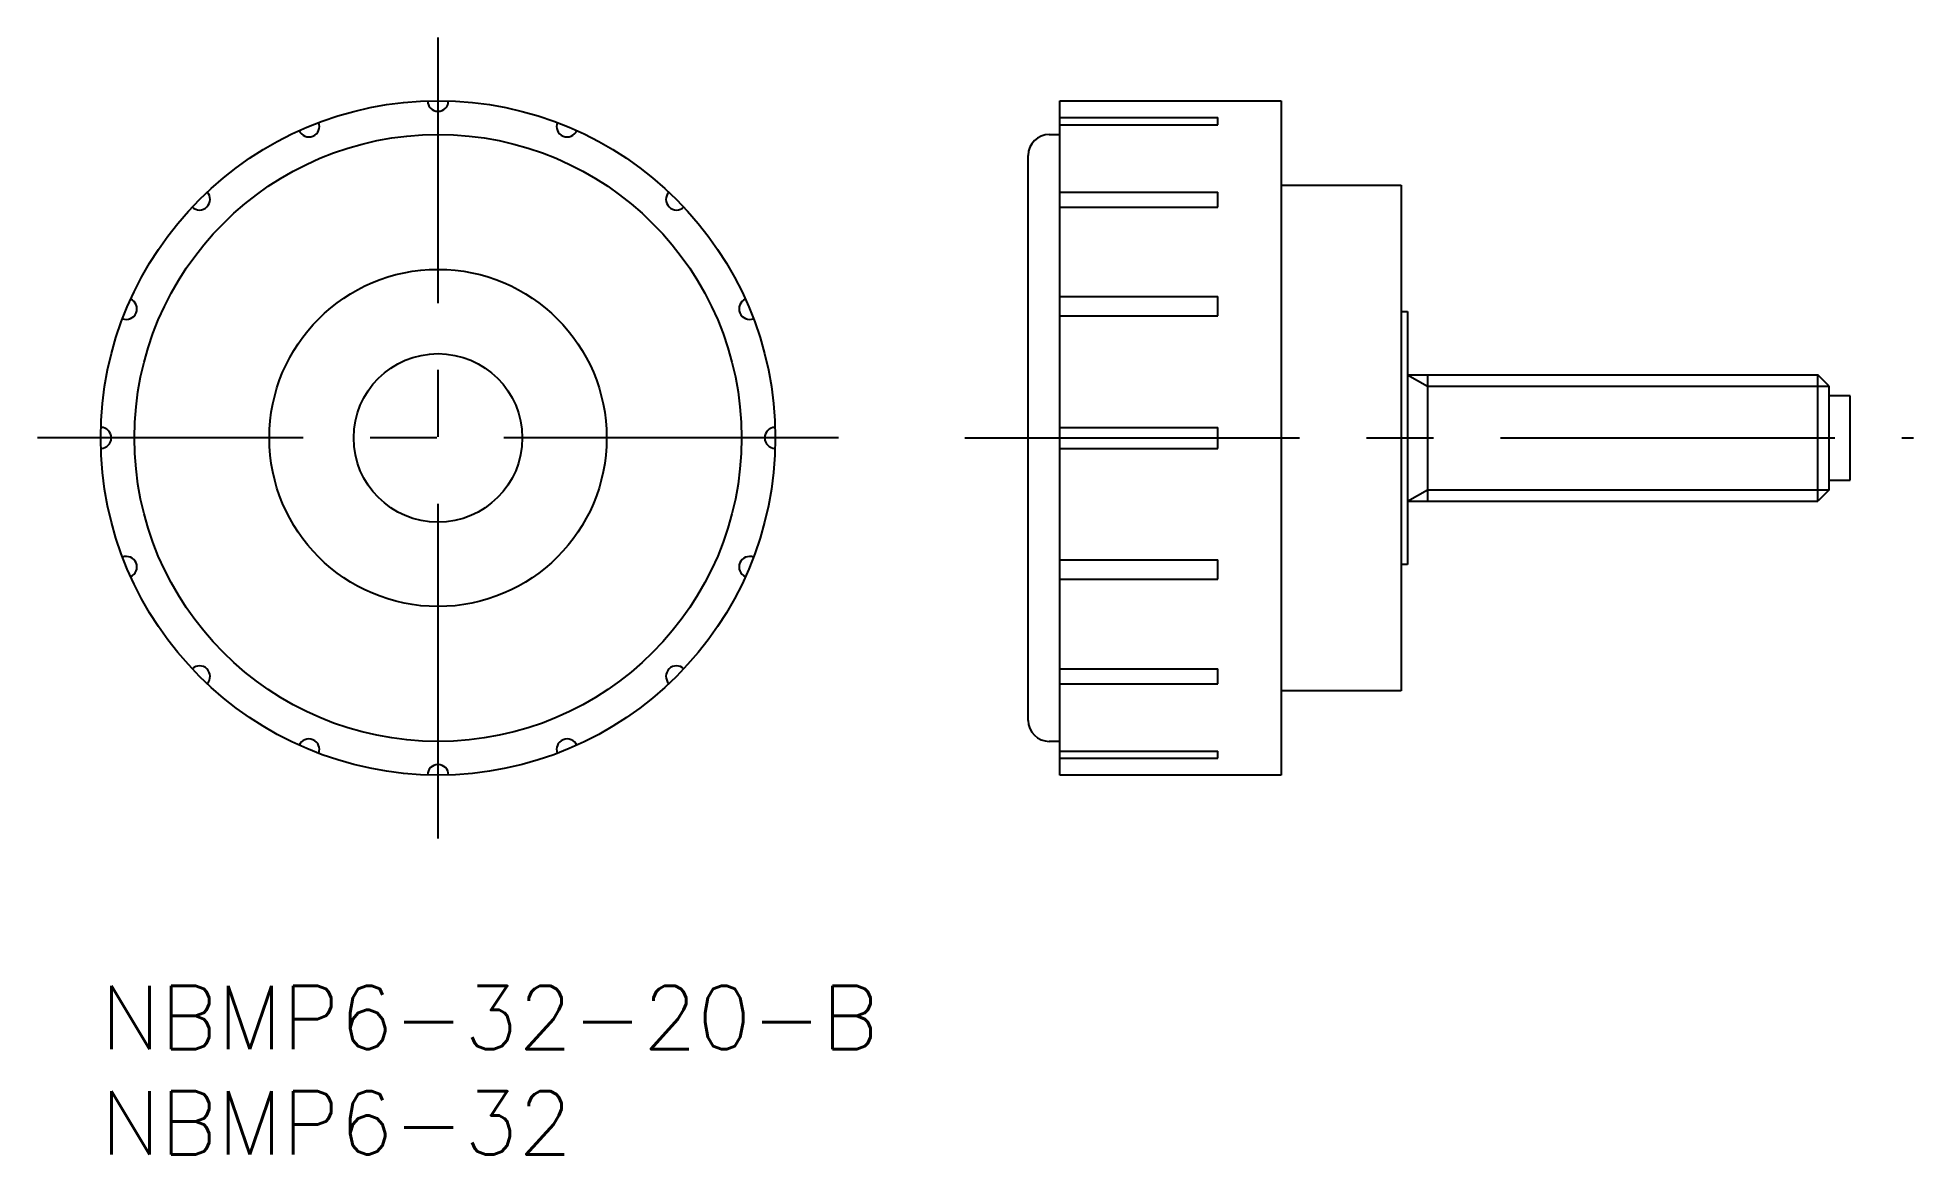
# Model space of a CAD drawing. Extents: x -3 to 86, y -8 to 45.
import ezdxf

# ---------------------------------------------------------------- set-up
doc = ezdxf.new("R2010")
doc.units = 0
doc.header["$LTSCALE"] = 0.5
doc.linetypes.add('CENTER', pattern=[50.8, 31.75, -6.35, 6.35, -6.35])
for name, color, linetype in [('MSM_CENTER', 1, 'CENTER'), ('MSM_CONTINUOUS', 7, 'CONTINUOUS'), ('MSM_NARROW', 5, 'CONTINUOUS'), ('MSM_PART_NUMBER', 7, 'CONTINUOUS')]:
    doc.layers.add(name, color=color, linetype=linetype)
doc.styles.get("Standard").update_dxf_attribs({"font": 'txt.shx', "height": 3, "bigfont": 'bigfont.shx'})

# ---------------------------------------------------------------- blocks, each defined once
blk = doc.blocks.new('*U2')
at = {"layer": 'MSM_PART_NUMBER'}
blk.add_text('NBMP6-32-20-B', height=3, dxfattribs=at).set_placement((0, -3))
blk = doc.blocks.new('*U3')
at = {"layer": 'MSM_PART_NUMBER'}
blk.add_text('NBMP6-32', height=3, dxfattribs=at).set_placement((0, -8))

msp = doc.modelspace()

# ---------------------------------------------------------------- linework, layer by layer
at = {"layer": 'MSM_CENTER'}
for p, q in [((16, 7), (16, 45)), ((35, 26), (-3, 26)), ((41, 26), (86, 26))]:
    msp.add_line(p, q, dxfattribs=at)
at = {"layer": 'MSM_CONTINUOUS'}
for p, q in [((45.5, 10), (45.5, 42)), ((45.5, 42), (56, 42)), ((56, 42), (56, 10)), ((45.5, 41.199), (53, 41.199)), ((53, 40.857), (53, 41.199)), ((45, 40.4), (45.5, 40.4)), ((45.5, 40.857), (53, 40.857)), ((44, 12.6), (44, 39.4)), ((45.5, 37.662), (53, 37.662)), ((53, 36.955), (53, 37.662)), ((56, 38), (61.7, 38)), ((61.7, 38), (61.7, 14)), ((45.5, 36.955), (53, 36.955)), ((45.5, 32.709), (53, 32.709)), ((53, 31.788), (53, 32.709)), ((45.5, 31.788), (53, 31.788)), ((61.7, 32), (62, 32)), ((62, 32), (62, 20)), ((62, 29), (81.458, 29)), ((62.938, 29), (62.938, 23)), ((81.458, 23), (81.458, 29)), ((82, 28.458), (81.458, 29)), ((82, 23.541), (82, 28.458)), ((83, 28), (82, 28)), ((83, 24), (83, 28)), ((45.5, 26.5), (53, 26.5)), ((53, 25.5), (53, 26.5)), ((45.5, 25.5), (53, 25.5)), ((82, 23.541), (81.458, 23)), ((82, 24), (83, 24)), ((62, 23), (81.458, 23)), ((45.5, 20.212), (53, 20.212)), ((53, 19.291), (53, 20.212)), ((62, 20), (61.7, 20)), ((45.5, 19.291), (53, 19.291)), ((45.5, 15.045), (53, 15.045)), ((45.5, 14.338), (53, 14.338)), ((53, 14.338), (53, 15.045)), ((61.7, 14), (56, 14)), ((45.5, 11.6), (45, 11.6)), ((45.5, 11.143), (53, 11.143)), ((45.5, 10.801), (53, 10.801)), ((53, 10.801), (53, 11.143)), ((56, 10), (45.5, 10))]:
    msp.add_line(p, q, dxfattribs=at)
for radius in [16, 14.4, 8, 4]:
    msp.add_circle((16, 26), radius, dxfattribs=at)
for centre, radius, start, end in [((16, 42), 0.5, 180.89528, 359.10472), ((9.877, 40.782), 0.5, 203.39528, 21.60472), ((22.123, 40.782), 0.5, 158.39528, 336.60472), ((45, 39.4), 1, 90, 180), ((4.686, 37.314), 0.5, 225.89528, 44.10472), ((27.314, 37.314), 0.5, 135.89528, 314.10472), ((1.218, 32.123), 0.5, 248.39528, 66.60472), ((30.782, 32.123), 0.5, 113.39528, 291.60472), ((0, 26), 0.5, 270.89528, 89.10472), ((32, 26), 0.5, 90.89528, 269.10472), ((1.218, 19.877), 0.5, 293.39528, 111.60472), ((30.782, 19.877), 0.5, 68.39528, 246.60472), ((4.686, 14.686), 0.5, 315.89528, 134.10472), ((27.314, 14.686), 0.5, 45.89528, 224.10472), ((45, 12.6), 1, 180, 270), ((9.877, 11.218), 0.5, 338.39528, 156.60472), ((22.123, 11.218), 0.5, 23.39528, 201.60472), ((16, 10), 0.5, 0.89528, 179.10472)]:
    msp.add_arc(centre, radius, start, end, dxfattribs=at)
at = {"layer": 'MSM_NARROW'}
for p, q in [((62, 29), (62.938, 28.458)), ((62.938, 28.458), (82, 28.458)), ((62, 23), (62.938, 23.541)), ((62.938, 23.541), (82, 23.541))]:
    msp.add_line(p, q, dxfattribs=at)

# ---------------------------------------------------------------- block references
at = {"layer": 'MSM_CONTINUOUS'}
for name in ['*U2', '*U3']:
    msp.add_blockref(name, (0, 0), dxfattribs=at)

doc.saveas('drawing.dxf')
